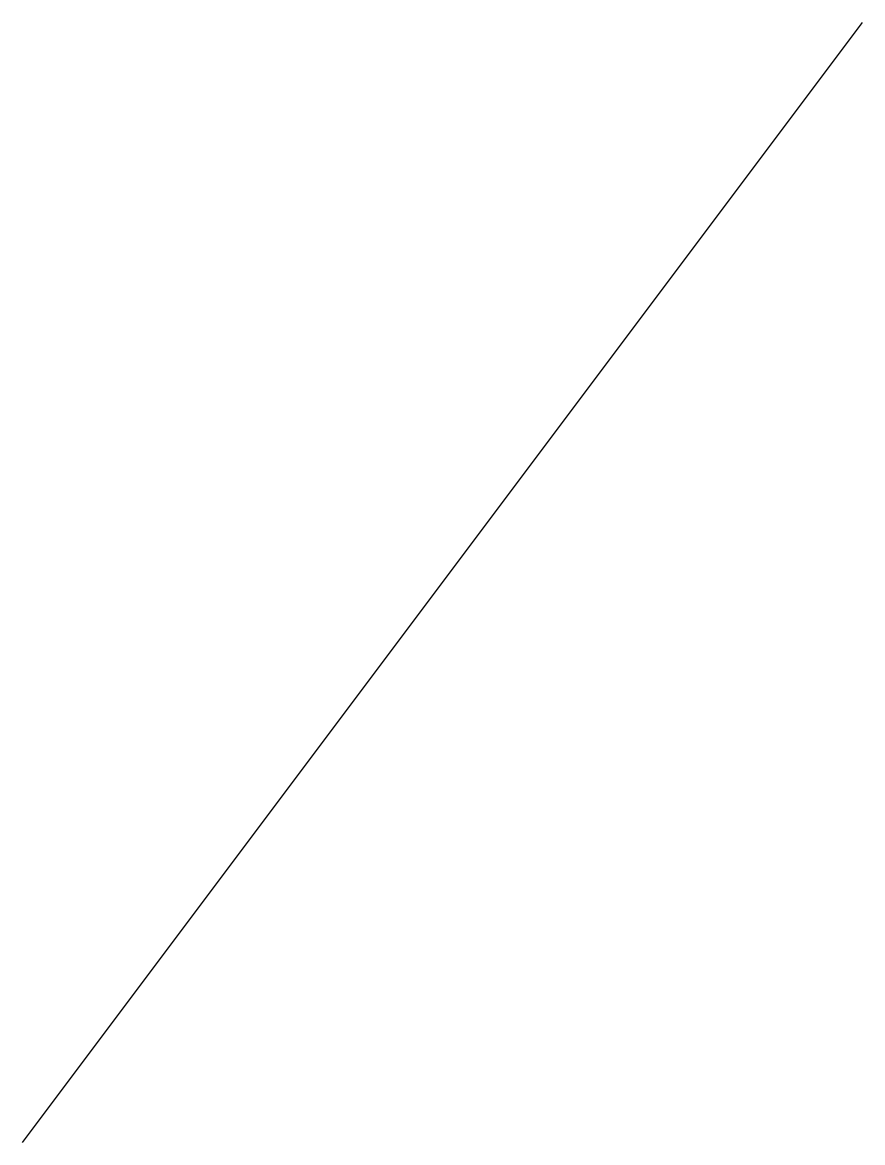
# Model space of a CAD drawing. Header units: metres. Extents: x 0 to 3, y 0 to 4.
import ezdxf

# ---------------------------------------------------------------- set-up
doc = ezdxf.new("R2010")
doc.units = ezdxf.units.M
doc.layers.add('MUROS', color=7, linetype='CONTINUOUS')

msp = doc.modelspace()

# ---------------------------------------------------------------- linework, layer by layer
at = {"layer": 'MUROS'}
for p in [(0, 0), (1.5, 2)]:
    msp.add_line(p, (3, 4), dxfattribs=at)

doc.saveas('drawing.dxf')
